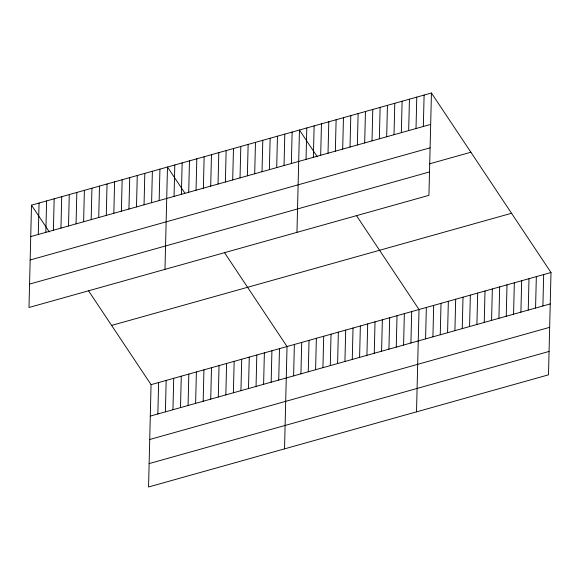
<?xml version="1.0" encoding="UTF-8"?>
<svg xmlns="http://www.w3.org/2000/svg" width="580" height="580" viewBox="0 0 580 580"><rect width="100%" height="100%" fill="white"/><g stroke="black" fill="none" stroke-linecap="round" stroke-linejoin="round"><path stroke-width="0.87" d="M31.501 205.161L29 307.494L428.939 195.344L431.44 93.003L31.501 205.161L49.351 231.957M38.287 234.465L39.056 203.036M45.842 232.341L46.61 200.919M53.396 230.224L54.165 198.802M60.951 228.107L61.719 196.685M68.505 225.99L69.274 194.568M76.06 223.873L76.828 192.444M83.614 221.749L84.383 190.327M91.169 219.631L91.937 188.21M98.723 217.514L99.492 186.093M106.278 215.398L107.046 183.976M113.832 213.28L114.601 181.852M121.387 211.156L122.155 179.735M128.941 209.039L129.71 177.618M136.496 206.922L137.264 175.501M144.05 204.805L144.819 173.384M151.605 202.681L152.373 171.26M88.377 290.551L151.061 384.656L148.56 486.997L548.499 374.839L551 272.506L431.44 93.003M159.159 200.564L159.928 169.143M157.847 413.961L158.615 382.539M164.981 269.367L167.482 167.025L184.86 193.118M165.401 411.843L166.17 380.422M174.043 196.388L174.812 164.966M172.956 409.726L173.725 378.305M181.381 194.336L182.149 162.915M180.51 407.61L181.279 376.188M188.71 192.277L189.479 160.856M188.065 405.485L188.833 374.064M196.04 190.225L196.808 158.797M195.619 403.368L196.388 371.947M203.377 188.167L204.145 156.745M203.174 401.251L203.942 369.83M210.707 186.107L211.475 154.686M210.729 399.134L211.497 367.713M218.036 184.056L218.805 152.634M218.283 397.017L219.044 365.596M225.374 181.997L226.142 150.575M225.838 394.893L226.599 363.471M232.703 179.945L233.472 148.516M233.392 392.776L234.153 361.354M240.033 177.886L240.801 146.465M240.946 390.659L241.708 359.238M247.37 175.827L248.138 144.405M248.501 388.542L249.262 357.12M254.7 173.775L255.468 142.354M256.055 386.425L256.817 355.004M262.029 171.716L262.798 140.295M263.61 384.301L264.371 352.879M269.367 169.665L270.135 138.236M271.164 382.184L271.926 350.762M276.696 167.606L277.465 136.184M278.719 380.067L279.48 348.645M284.033 165.547L284.794 134.125M291.363 163.495L292.132 132.073M284.534 448.862L287.035 346.528L224.358 252.416M296.96 232.355L299.461 130.014L317.311 156.81M293.603 375.891L294.372 344.469M306.03 159.377L306.798 127.955M300.933 373.839L301.701 342.41M313.36 157.325L314.128 125.903M308.27 371.78L309.038 340.358M320.689 155.266L321.458 123.844M315.6 369.721L316.368 338.299M328.026 153.214L328.795 121.793M322.93 367.669L323.698 336.248M335.356 151.155L336.125 119.734M330.267 365.61L331.035 334.189M342.686 149.096L343.454 117.675M337.596 363.558L338.365 332.13M350.023 147.044L350.791 115.623M344.926 361.5L345.695 330.078M357.352 144.986L358.121 113.564M352.263 359.44L353.031 328.019M364.682 142.934L365.451 111.505M359.593 357.389L360.361 325.967M372.019 140.875L372.788 109.453M366.923 355.33L367.691 323.908M379.349 138.816L380.117 107.394M374.26 353.278L375.028 321.849M386.679 136.764L387.447 105.343M381.589 351.219L382.358 319.798M394.016 134.705L394.784 103.284M388.919 349.16L389.688 317.738M401.346 132.653L402.114 101.225M396.256 347.108L397.024 315.687M408.675 130.594L409.444 99.173M403.586 345.049L404.354 313.628M416.012 128.535L416.781 97.114M410.915 342.99L411.684 311.569M423.342 126.484L424.111 95.062M416.52 411.851L419.021 309.517L356.337 215.405M425.582 338.88L426.351 307.458M432.919 336.828L433.68 305.406M440.249 334.769L441.017 303.347M447.579 332.71L448.347 301.288M454.916 330.658L455.677 299.236M462.245 328.599L463.014 297.177M469.575 326.547L470.344 295.118M476.912 324.488L477.681 293.067M484.242 322.429L485.01 291.008M491.572 320.377L492.34 288.956M498.909 318.318L499.677 286.897M506.238 316.267L507.007 284.838M513.568 314.208L514.337 282.786M520.905 312.149L521.674 280.727M528.235 310.097L529.003 278.675M535.565 308.038L536.333 276.617M542.902 305.986L543.67 274.558M30.733 236.582L430.679 124.424M30.16 259.985L430.106 147.827M429.345 163.886L470.895 152.236M29.573 284.091L429.512 171.941M111.606 325.423L511.546 213.266M151.061 384.656L551 272.506M150.292 416.085L550.231 303.927M149.72 439.48L549.659 327.33M149.125 463.594L549.072 351.437"/></g></svg>
